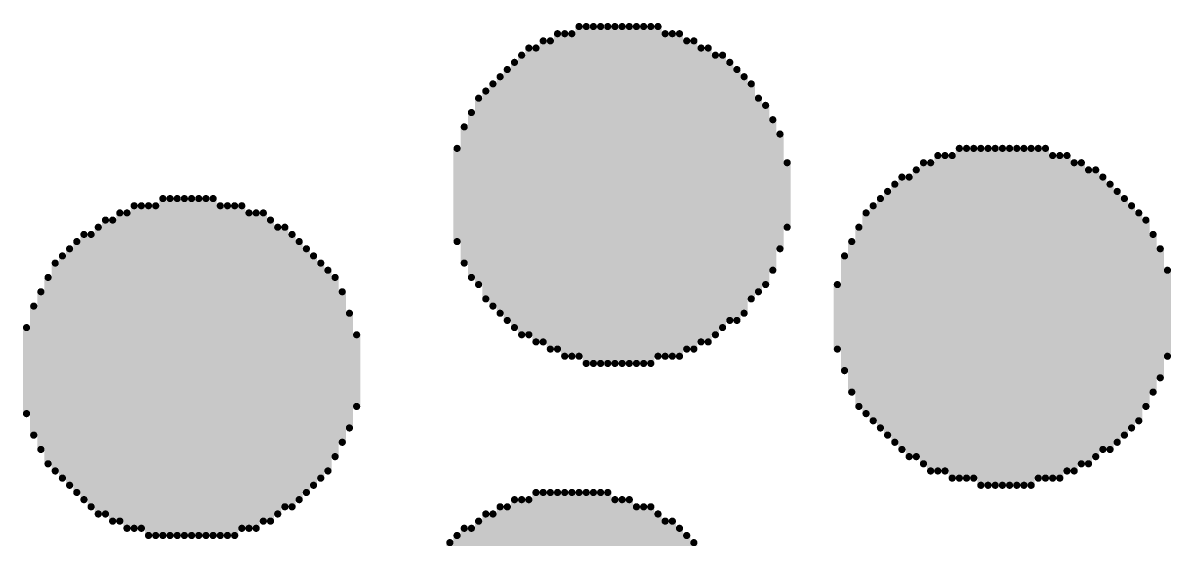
# Model space of a CAD drawing. Header units: inches. Extents: x -0.01 to 1.53, y 0 to 1.97.
# Drawn here: x 0.87949 to 0.91949, y 0.31319 to 0.33119 of the extents above; entities that cross this region are included whole.
import ezdxf

# ---------------------------------------------------------------- set-up
doc = ezdxf.new("R2010")
doc.units = ezdxf.units.IN
doc.header["$MEASUREMENT"] = 0
doc.layers.add('Top Overlay', color=2, linetype='Continuous')

# ---------------------------------------------------------------- blocks, each defined once
blk = doc.blocks.new('________634')
at = {"layer": 'Top Overlay'}
for points in [[(0.140561, 0.222384, 0.00025, 0.00025, 0), (0.143561, 0.222384, 0.00025, 0.00025, 0)], [(0.139311, 0.221884, 0.00025, 0.00025, 0), (0.144811, 0.221884, 0.00025, 0.00025, 0)], [(0.139811, 0.222134, 0.00025, 0.00025, 0), (0.144311, 0.222134, 0.00025, 0.00025, 0)], [(0.138811, 0.221634, 0.00025, 0.00025, 0), (0.145311, 0.221634, 0.00025, 0.00025, 0)], [(0.138311, 0.221134, 0.00025, 0.00025, 0), (0.146061, 0.221134, 0.00025, 0.00025, 0)], [(0.138561, 0.221384, 0.00025, 0.00025, 0), (0.145811, 0.221384, 0.00025, 0.00025, 0)], [(0.138061, 0.220884, 0.00025, 0.00025, 0), (0.146311, 0.220884, 0.00025, 0.00025, 0)], [(0.137561, 0.220384, 0.00025, 0.00025, 0), (0.146811, 0.220384, 0.00025, 0.00025, 0)], [(0.137811, 0.220634, 0.00025, 0.00025, 0), (0.146561, 0.220634, 0.00025, 0.00025, 0)], [(0.137061, 0.219884, 0.00025, 0.00025, 0), (0.147061, 0.219884, 0.00025, 0.00025, 0)], [(0.137311, 0.220134, 0.00025, 0.00025, 0), (0.146811, 0.220134, 0.00025, 0.00025, 0)], [(0.137061, 0.219634, 0.00025, 0.00025, 0), (0.147311, 0.219634, 0.00025, 0.00025, 0)], [(0.136811, 0.219384, 0.00025, 0.00025, 0), (0.147311, 0.219384, 0.00025, 0.00025, 0)], [(0.136811, 0.219134, 0.00025, 0.00025, 0), (0.147561, 0.219134, 0.00025, 0.00025, 0)], [(0.136561, 0.218884, 0.00025, 0.00025, 0), (0.147561, 0.218884, 0.00025, 0.00025, 0)], [(0.136561, 0.218634, 0.00025, 0.00025, 0), (0.147811, 0.218634, 0.00025, 0.00025, 0)], [(0.136561, 0.218384, 0.00025, 0.00025, 0), (0.147811, 0.218384, 0.00025, 0.00025, 0)], [(0.136311, 0.218134, 0.00025, 0.00025, 0), (0.147811, 0.218134, 0.00025, 0.00025, 0)], [(0.136311, 0.217884, 0.00025, 0.00025, 0), (0.147811, 0.217884, 0.00025, 0.00025, 0)], [(0.136311, 0.217634, 0.00025, 0.00025, 0), (0.148061, 0.217634, 0.00025, 0.00025, 0)], [(0.136311, 0.217384, 0.00025, 0.00025, 0), (0.148061, 0.217384, 0.00025, 0.00025, 0)], [(0.136311, 0.217134, 0.00025, 0.00025, 0), (0.148061, 0.217134, 0.00025, 0.00025, 0)], [(0.136311, 0.216884, 0.00025, 0.00025, 0), (0.148061, 0.216884, 0.00025, 0.00025, 0)], [(0.136311, 0.216634, 0.00025, 0.00025, 0), (0.148061, 0.216634, 0.00025, 0.00025, 0)], [(0.136311, 0.216384, 0.00025, 0.00025, 0), (0.148061, 0.216384, 0.00025, 0.00025, 0)], [(0.136311, 0.216134, 0.00025, 0.00025, 0), (0.148061, 0.216134, 0.00025, 0.00025, 0)], [(0.136311, 0.215884, 0.00025, 0.00025, 0), (0.148061, 0.215884, 0.00025, 0.00025, 0)], [(0.136311, 0.215634, 0.00025, 0.00025, 0), (0.147811, 0.215634, 0.00025, 0.00025, 0)], [(0.136311, 0.215384, 0.00025, 0.00025, 0), (0.147811, 0.215384, 0.00025, 0.00025, 0)], [(0.136311, 0.215134, 0.00025, 0.00025, 0), (0.147811, 0.215134, 0.00025, 0.00025, 0)], [(0.136561, 0.214884, 0.00025, 0.00025, 0), (0.147811, 0.214884, 0.00025, 0.00025, 0)], [(0.136561, 0.214634, 0.00025, 0.00025, 0), (0.147561, 0.214634, 0.00025, 0.00025, 0)], [(0.136561, 0.214384, 0.00025, 0.00025, 0), (0.147561, 0.214384, 0.00025, 0.00025, 0)], [(0.136811, 0.214134, 0.00025, 0.00025, 0), (0.147561, 0.214134, 0.00025, 0.00025, 0)], [(0.136811, 0.213884, 0.00025, 0.00025, 0), (0.147311, 0.213884, 0.00025, 0.00025, 0)], [(0.137061, 0.213634, 0.00025, 0.00025, 0), (0.147061, 0.213634, 0.00025, 0.00025, 0)], [(0.137311, 0.213384, 0.00025, 0.00025, 0), (0.147061, 0.213384, 0.00025, 0.00025, 0)], [(0.137311, 0.213134, 0.00025, 0.00025, 0), (0.146811, 0.213134, 0.00025, 0.00025, 0)], [(0.137561, 0.212884, 0.00025, 0.00025, 0), (0.146561, 0.212884, 0.00025, 0.00025, 0)], [(0.137811, 0.212634, 0.00025, 0.00025, 0), (0.146311, 0.212634, 0.00025, 0.00025, 0)], [(0.138061, 0.212384, 0.00025, 0.00025, 0), (0.146061, 0.212384, 0.00025, 0.00025, 0)], [(0.138311, 0.212134, 0.00025, 0.00025, 0), (0.145811, 0.212134, 0.00025, 0.00025, 0)], [(0.138561, 0.211884, 0.00025, 0.00025, 0), (0.145561, 0.211884, 0.00025, 0.00025, 0)], [(0.139061, 0.211634, 0.00025, 0.00025, 0), (0.145311, 0.211634, 0.00025, 0.00025, 0)], [(0.139561, 0.211384, 0.00025, 0.00025, 0), (0.144811, 0.211384, 0.00025, 0.00025, 0)], [(0.140061, 0.211134, 0.00025, 0.00025, 0), (0.144061, 0.211134, 0.00025, 0.00025, 0)], [(0.140811, 0.210884, 0.00025, 0.00025, 0), (0.143311, 0.210884, 0.00025, 0.00025, 0)], [(0.127811, 0.207634, 0.00025, 0.00025, 0), (0.136061, 0.207634, 0.00025, 0.00025, 0)], [(0.127311, 0.207134, 0.00025, 0.00025, 0), (0.136561, 0.207134, 0.00025, 0.00025, 0)], [(0.127561, 0.207384, 0.00025, 0.00025, 0), (0.136311, 0.207384, 0.00025, 0.00025, 0)], [(0.145811, 0.207134, 0.00025, 0.00025, 0), (0.150561, 0.207134, 0.00025, 0.00025, 0)], [(0.146561, 0.207384, 0.00025, 0.00025, 0), (0.149811, 0.207384, 0.00025, 0.00025, 0)], [(0.127311, 0.206884, 0.00025, 0.00025, 0), (0.136561, 0.206884, 0.00025, 0.00025, 0)], [(0.145311, 0.206884, 0.00025, 0.00025, 0), (0.151061, 0.206884, 0.00025, 0.00025, 0)], [(0.126811, 0.206384, 0.00025, 0.00025, 0), (0.137061, 0.206384, 0.00025, 0.00025, 0)], [(0.127061, 0.206634, 0.00025, 0.00025, 0), (0.136811, 0.206634, 0.00025, 0.00025, 0)], [(0.144561, 0.206384, 0.00025, 0.00025, 0), (0.151811, 0.206384, 0.00025, 0.00025, 0)], [(0.145061, 0.206634, 0.00025, 0.00025, 0), (0.151561, 0.206634, 0.00025, 0.00025, 0)], [(0.126561, 0.205884, 0.00025, 0.00025, 0), (0.137311, 0.205884, 0.00025, 0.00025, 0)], [(0.126811, 0.206134, 0.00025, 0.00025, 0), (0.137061, 0.206134, 0.00025, 0.00025, 0)], [(0.144061, 0.205884, 0.00025, 0.00025, 0), (0.152311, 0.205884, 0.00025, 0.00025, 0)], [(0.144311, 0.206134, 0.00025, 0.00025, 0), (0.152061, 0.206134, 0.00025, 0.00025, 0)], [(0.126561, 0.205634, 0.00025, 0.00025, 0), (0.137311, 0.205634, 0.00025, 0.00025, 0)], [(0.143811, 0.205634, 0.00025, 0.00025, 0), (0.152561, 0.205634, 0.00025, 0.00025, 0)], [(0.126311, 0.205384, 0.00025, 0.00025, 0), (0.137561, 0.205384, 0.00025, 0.00025, 0)], [(0.126311, 0.205134, 0.00025, 0.00025, 0), (0.137561, 0.205134, 0.00025, 0.00025, 0)], [(0.143311, 0.205134, 0.00025, 0.00025, 0), (0.153061, 0.205134, 0.00025, 0.00025, 0)], [(0.143561, 0.205384, 0.00025, 0.00025, 0), (0.152811, 0.205384, 0.00025, 0.00025, 0)], [(0.126311, 0.204884, 0.00025, 0.00025, 0), (0.137561, 0.204884, 0.00025, 0.00025, 0)], [(0.143311, 0.204884, 0.00025, 0.00025, 0), (0.153311, 0.204884, 0.00025, 0.00025, 0)], [(0.126061, 0.204634, 0.00025, 0.00025, 0), (0.137811, 0.204634, 0.00025, 0.00025, 0)], [(0.126061, 0.204384, 0.00025, 0.00025, 0), (0.137811, 0.204384, 0.00025, 0.00025, 0)], [(0.143061, 0.204634, 0.00025, 0.00025, 0), (0.153311, 0.204634, 0.00025, 0.00025, 0)], [(0.143061, 0.204384, 0.00025, 0.00025, 0), (0.153561, 0.204384, 0.00025, 0.00025, 0)], [(0.126061, 0.204134, 0.00025, 0.00025, 0), (0.137811, 0.204134, 0.00025, 0.00025, 0)], [(0.126061, 0.203884, 0.00025, 0.00025, 0), (0.137811, 0.203884, 0.00025, 0.00025, 0)], [(0.142811, 0.204134, 0.00025, 0.00025, 0), (0.153561, 0.204134, 0.00025, 0.00025, 0)], [(0.142811, 0.203884, 0.00025, 0.00025, 0), (0.153811, 0.203884, 0.00025, 0.00025, 0)], [(0.126061, 0.203634, 0.00025, 0.00025, 0), (0.137811, 0.203634, 0.00025, 0.00025, 0)], [(0.142561, 0.203634, 0.00025, 0.00025, 0), (0.153811, 0.203634, 0.00025, 0.00025, 0)], [(0.126061, 0.203384, 0.00025, 0.00025, 0), (0.137811, 0.203384, 0.00025, 0.00025, 0)], [(0.126061, 0.203134, 0.00025, 0.00025, 0), (0.137811, 0.203134, 0.00025, 0.00025, 0)], [(0.142561, 0.203384, 0.00025, 0.00025, 0), (0.153811, 0.203384, 0.00025, 0.00025, 0)], [(0.142561, 0.203134, 0.00025, 0.00025, 0), (0.154061, 0.203134, 0.00025, 0.00025, 0)], [(0.126061, 0.202884, 0.00025, 0.00025, 0), (0.137811, 0.202884, 0.00025, 0.00025, 0)], [(0.142311, 0.202884, 0.00025, 0.00025, 0), (0.154061, 0.202884, 0.00025, 0.00025, 0)], [(0.126061, 0.202634, 0.00025, 0.00025, 0), (0.137811, 0.202634, 0.00025, 0.00025, 0)], [(0.126061, 0.202384, 0.00025, 0.00025, 0), (0.137811, 0.202384, 0.00025, 0.00025, 0)], [(0.142311, 0.202634, 0.00025, 0.00025, 0), (0.154061, 0.202634, 0.00025, 0.00025, 0)], [(0.142311, 0.202384, 0.00025, 0.00025, 0), (0.154061, 0.202384, 0.00025, 0.00025, 0)], [(0.126061, 0.202134, 0.00025, 0.00025, 0), (0.137811, 0.202134, 0.00025, 0.00025, 0)], [(0.126311, 0.201884, 0.00025, 0.00025, 0), (0.137561, 0.201884, 0.00025, 0.00025, 0)], [(0.142311, 0.202134, 0.00025, 0.00025, 0), (0.154061, 0.202134, 0.00025, 0.00025, 0)], [(0.142311, 0.201884, 0.00025, 0.00025, 0), (0.154061, 0.201884, 0.00025, 0.00025, 0)], [(0.126311, 0.201634, 0.00025, 0.00025, 0), (0.137561, 0.201634, 0.00025, 0.00025, 0)], [(0.142311, 0.201634, 0.00025, 0.00025, 0), (0.154061, 0.201634, 0.00025, 0.00025, 0)], [(0.126311, 0.201384, 0.00025, 0.00025, 0), (0.137561, 0.201384, 0.00025, 0.00025, 0)], [(0.126311, 0.201134, 0.00025, 0.00025, 0), (0.137311, 0.201134, 0.00025, 0.00025, 0)], [(0.142311, 0.201384, 0.00025, 0.00025, 0), (0.154061, 0.201384, 0.00025, 0.00025, 0)], [(0.142311, 0.201134, 0.00025, 0.00025, 0), (0.154061, 0.201134, 0.00025, 0.00025, 0)], [(0.126561, 0.200884, 0.00025, 0.00025, 0), (0.137311, 0.200884, 0.00025, 0.00025, 0)], [(0.142311, 0.200884, 0.00025, 0.00025, 0), (0.154061, 0.200884, 0.00025, 0.00025, 0)], [(0.126561, 0.200634, 0.00025, 0.00025, 0), (0.137311, 0.200634, 0.00025, 0.00025, 0)], [(0.126811, 0.200384, 0.00025, 0.00025, 0), (0.137061, 0.200384, 0.00025, 0.00025, 0)], [(0.142311, 0.200634, 0.00025, 0.00025, 0), (0.154061, 0.200634, 0.00025, 0.00025, 0)], [(0.142561, 0.200384, 0.00025, 0.00025, 0), (0.154061, 0.200384, 0.00025, 0.00025, 0)], [(0.127061, 0.200134, 0.00025, 0.00025, 0), (0.136811, 0.200134, 0.00025, 0.00025, 0)], [(0.127061, 0.199884, 0.00025, 0.00025, 0), (0.136811, 0.199884, 0.00025, 0.00025, 0)], [(0.142561, 0.200134, 0.00025, 0.00025, 0), (0.153811, 0.200134, 0.00025, 0.00025, 0)], [(0.142561, 0.199884, 0.00025, 0.00025, 0), (0.153811, 0.199884, 0.00025, 0.00025, 0)], [(0.127311, 0.199634, 0.00025, 0.00025, 0), (0.136561, 0.199634, 0.00025, 0.00025, 0)], [(0.142561, 0.199634, 0.00025, 0.00025, 0), (0.153811, 0.199634, 0.00025, 0.00025, 0)], [(0.127561, 0.199384, 0.00025, 0.00025, 0), (0.136311, 0.199384, 0.00025, 0.00025, 0)], [(0.127811, 0.199134, 0.00025, 0.00025, 0), (0.136061, 0.199134, 0.00025, 0.00025, 0)], [(0.142811, 0.199384, 0.00025, 0.00025, 0), (0.153561, 0.199384, 0.00025, 0.00025, 0)], [(0.142811, 0.199134, 0.00025, 0.00025, 0), (0.153561, 0.199134, 0.00025, 0.00025, 0)], [(0.143061, 0.198884, 0.00025, 0.00025, 0), (0.153311, 0.198884, 0.00025, 0.00025, 0)], [(0.143061, 0.198634, 0.00025, 0.00025, 0), (0.153311, 0.198634, 0.00025, 0.00025, 0)], [(0.143311, 0.198384, 0.00025, 0.00025, 0), (0.153061, 0.198384, 0.00025, 0.00025, 0)], [(0.143561, 0.198134, 0.00025, 0.00025, 0), (0.153061, 0.198134, 0.00025, 0.00025, 0)], [(0.143811, 0.197884, 0.00025, 0.00025, 0), (0.152811, 0.197884, 0.00025, 0.00025, 0)], [(0.143811, 0.197634, 0.00025, 0.00025, 0), (0.152561, 0.197634, 0.00025, 0.00025, 0)], [(0.144061, 0.197384, 0.00025, 0.00025, 0), (0.152311, 0.197384, 0.00025, 0.00025, 0)], [(0.144561, 0.197134, 0.00025, 0.00025, 0), (0.152061, 0.197134, 0.00025, 0.00025, 0)], [(0.144811, 0.196884, 0.00025, 0.00025, 0), (0.151561, 0.196884, 0.00025, 0.00025, 0)], [(0.145061, 0.196634, 0.00025, 0.00025, 0), (0.151311, 0.196634, 0.00025, 0.00025, 0)], [(0.145561, 0.196384, 0.00025, 0.00025, 0), (0.150811, 0.196384, 0.00025, 0.00025, 0)], [(0.146311, 0.196134, 0.00025, 0.00025, 0), (0.150311, 0.196134, 0.00025, 0.00025, 0)], [(0.147061, 0.195884, 0.00025, 0.00025, 0), (0.149311, 0.195884, 0.00025, 0.00025, 0)], [(0.142061, 0.193884, 0.00025, 0.00025, 0), (0.146061, 0.193884, 0.00025, 0.00025, 0)], [(0.142811, 0.194134, 0.00025, 0.00025, 0), (0.145061, 0.194134, 0.00025, 0.00025, 0)], [(0.141311, 0.193634, 0.00025, 0.00025, 0), (0.146561, 0.193634, 0.00025, 0.00025, 0)], [(0.140561, 0.193134, 0.00025, 0.00025, 0), (0.147561, 0.193134, 0.00025, 0.00025, 0)], [(0.140811, 0.193384, 0.00025, 0.00025, 0), (0.147061, 0.193384, 0.00025, 0.00025, 0)], [(0.140311, 0.192884, 0.00025, 0.00025, 0), (0.147811, 0.192884, 0.00025, 0.00025, 0)], [(0.139811, 0.192384, 0.00025, 0.00025, 0), (0.148311, 0.192384, 0.00025, 0.00025, 0)], [(0.140061, 0.192634, 0.00025, 0.00025, 0), (0.148061, 0.192634, 0.00025, 0.00025, 0)], [(0.139311, 0.191884, 0.00025, 0.00025, 0), (0.148811, 0.191884, 0.00025, 0.00025, 0)], [(0.139561, 0.192134, 0.00025, 0.00025, 0), (0.148561, 0.192134, 0.00025, 0.00025, 0)], [(0.139061, 0.191634, 0.00025, 0.00025, 0), (0.148811, 0.191634, 0.00025, 0.00025, 0)], [(0.138811, 0.191134, 0.00025, 0.00025, 0), (0.149311, 0.191134, 0.00025, 0.00025, 0)], [(0.139061, 0.191384, 0.00025, 0.00025, 0), (0.149061, 0.191384, 0.00025, 0.00025, 0)], [(0.138561, 0.190884, 0.00025, 0.00025, 0), (0.149311, 0.190884, 0.00025, 0.00025, 0)], [(0.138561, 0.190634, 0.00025, 0.00025, 0), (0.149561, 0.190634, 0.00025, 0.00025, 0)], [(0.138561, 0.190384, 0.00025, 0.00025, 0), (0.149561, 0.190384, 0.00025, 0.00025, 0)], [(0.138311, 0.190134, 0.00025, 0.00025, 0), (0.149561, 0.190134, 0.00025, 0.00025, 0)], [(0.138311, 0.189884, 0.00025, 0.00025, 0), (0.149811, 0.189884, 0.00025, 0.00025, 0)], [(0.138311, 0.189634, 0.00025, 0.00025, 0), (0.149811, 0.189634, 0.00025, 0.00025, 0)], [(0.138061, 0.189134, 0.00025, 0.00025, 0), (0.149811, 0.189134, 0.00025, 0.00025, 0)], [(0.138311, 0.189384, 0.00025, 0.00025, 0), (0.149811, 0.189384, 0.00025, 0.00025, 0)], [(0.138061, 0.188884, 0.00025, 0.00025, 0), (0.149811, 0.188884, 0.00025, 0.00025, 0)], [(0.138061, 0.188634, 0.00025, 0.00025, 0), (0.149811, 0.188634, 0.00025, 0.00025, 0)], [(0.138061, 0.188384, 0.00025, 0.00025, 0), (0.149811, 0.188384, 0.00025, 0.00025, 0)], [(0.138061, 0.188134, 0.00025, 0.00025, 0), (0.149811, 0.188134, 0.00025, 0.00025, 0)], [(0.138061, 0.187884, 0.00025, 0.00025, 0), (0.149811, 0.187884, 0.00025, 0.00025, 0)], [(0.138061, 0.187634, 0.00025, 0.00025, 0), (0.149811, 0.187634, 0.00025, 0.00025, 0)], [(0.138061, 0.187384, 0.00025, 0.00025, 0), (0.149811, 0.187384, 0.00025, 0.00025, 0)], [(0.138311, 0.187134, 0.00025, 0.00025, 0), (0.149811, 0.187134, 0.00025, 0.00025, 0)], [(0.138311, 0.186884, 0.00025, 0.00025, 0), (0.149811, 0.186884, 0.00025, 0.00025, 0)], [(0.138311, 0.186634, 0.00025, 0.00025, 0), (0.149561, 0.186634, 0.00025, 0.00025, 0)], [(0.138311, 0.186384, 0.00025, 0.00025, 0), (0.149561, 0.186384, 0.00025, 0.00025, 0)], [(0.138561, 0.186134, 0.00025, 0.00025, 0), (0.149561, 0.186134, 0.00025, 0.00025, 0)], [(0.138561, 0.185884, 0.00025, 0.00025, 0), (0.149311, 0.185884, 0.00025, 0.00025, 0)], [(0.138811, 0.185634, 0.00025, 0.00025, 0), (0.149311, 0.185634, 0.00025, 0.00025, 0)], [(0.138811, 0.185384, 0.00025, 0.00025, 0), (0.149061, 0.185384, 0.00025, 0.00025, 0)], [(0.139061, 0.185134, 0.00025, 0.00025, 0), (0.149061, 0.185134, 0.00025, 0.00025, 0)], [(0.139311, 0.184884, 0.00025, 0.00025, 0), (0.148811, 0.184884, 0.00025, 0.00025, 0)], [(0.139311, 0.184634, 0.00025, 0.00025, 0), (0.148561, 0.184634, 0.00025, 0.00025, 0)], [(0.139561, 0.184384, 0.00025, 0.00025, 0), (0.148311, 0.184384, 0.00025, 0.00025, 0)], [(0.139811, 0.184134, 0.00025, 0.00025, 0), (0.148061, 0.184134, 0.00025, 0.00025, 0)], [(0.140061, 0.183884, 0.00025, 0.00025, 0), (0.147811, 0.183884, 0.00025, 0.00025, 0)], [(0.140311, 0.183634, 0.00025, 0.00025, 0), (0.147561, 0.183634, 0.00025, 0.00025, 0)], [(0.140811, 0.183384, 0.00025, 0.00025, 0), (0.147311, 0.183384, 0.00025, 0.00025, 0)], [(0.141311, 0.183134, 0.00025, 0.00025, 0), (0.146811, 0.183134, 0.00025, 0.00025, 0)], [(0.141811, 0.182884, 0.00025, 0.00025, 0), (0.146311, 0.182884, 0.00025, 0.00025, 0)], [(0.142561, 0.182634, 0.00025, 0.00025, 0), (0.145561, 0.182634, 0.00025, 0.00025, 0)]]:
    blk.add_lwpolyline(points, format="xyseb", dxfattribs=at)
for points in [[(0.140498, 0.222384, 0.000125, 0.000125, 1), (0.140624, 0.222384, 0.000125, 0.000125, 1)], [(0.143499, 0.222384, 0.000125, 0.000125, 1), (0.143623, 0.222384, 0.000125, 0.000125, 1)], [(0.139248, 0.221884, 0.000125, 0.000125, 1), (0.139374, 0.221884, 0.000125, 0.000125, 1)], [(0.139748, 0.222134, 0.000125, 0.000125, 1), (0.139874, 0.222134, 0.000125, 0.000125, 1)], [(0.144249, 0.222134, 0.000125, 0.000125, 1), (0.144373, 0.222134, 0.000125, 0.000125, 1)], [(0.144749, 0.221884, 0.000125, 0.000125, 1), (0.144873, 0.221884, 0.000125, 0.000125, 1)], [(0.138748, 0.221634, 0.000125, 0.000125, 1), (0.138874, 0.221634, 0.000125, 0.000125, 1)], [(0.145249, 0.221634, 0.000125, 0.000125, 1), (0.145373, 0.221634, 0.000125, 0.000125, 1)], [(0.138248, 0.221134, 0.000125, 0.000125, 1), (0.138374, 0.221134, 0.000125, 0.000125, 1)], [(0.138498, 0.221384, 0.000125, 0.000125, 1), (0.138624, 0.221384, 0.000125, 0.000125, 1)], [(0.145749, 0.221384, 0.000125, 0.000125, 1), (0.145873, 0.221384, 0.000125, 0.000125, 1)], [(0.145999, 0.221134, 0.000125, 0.000125, 1), (0.146123, 0.221134, 0.000125, 0.000125, 1)], [(0.137998, 0.220884, 0.000125, 0.000125, 1), (0.138124, 0.220884, 0.000125, 0.000125, 1)], [(0.146249, 0.220884, 0.000125, 0.000125, 1), (0.146373, 0.220884, 0.000125, 0.000125, 1)], [(0.137498, 0.220384, 0.000125, 0.000125, 1), (0.137624, 0.220384, 0.000125, 0.000125, 1)], [(0.137748, 0.220634, 0.000125, 0.000125, 1), (0.137874, 0.220634, 0.000125, 0.000125, 1)], [(0.146499, 0.220634, 0.000125, 0.000125, 1), (0.146623, 0.220634, 0.000125, 0.000125, 1)], [(0.146749, 0.220384, 0.000125, 0.000125, 1), (0.146873, 0.220384, 0.000125, 0.000125, 1)], [(0.136998, 0.219884, 0.000125, 0.000125, 1), (0.137124, 0.219884, 0.000125, 0.000125, 1)], [(0.137248, 0.220134, 0.000125, 0.000125, 1), (0.137374, 0.220134, 0.000125, 0.000125, 1)], [(0.146749, 0.220134, 0.000125, 0.000125, 1), (0.146873, 0.220134, 0.000125, 0.000125, 1)], [(0.146999, 0.219884, 0.000125, 0.000125, 1), (0.147123, 0.219884, 0.000125, 0.000125, 1)], [(0.136998, 0.219634, 0.000125, 0.000125, 1), (0.137124, 0.219634, 0.000125, 0.000125, 1)], [(0.147249, 0.219634, 0.000125, 0.000125, 1), (0.147373, 0.219634, 0.000125, 0.000125, 1)], [(0.136748, 0.219384, 0.000125, 0.000125, 1), (0.136874, 0.219384, 0.000125, 0.000125, 1)], [(0.136748, 0.219134, 0.000125, 0.000125, 1), (0.136874, 0.219134, 0.000125, 0.000125, 1)], [(0.147249, 0.219384, 0.000125, 0.000125, 1), (0.147373, 0.219384, 0.000125, 0.000125, 1)], [(0.147499, 0.219134, 0.000125, 0.000125, 1), (0.147623, 0.219134, 0.000125, 0.000125, 1)], [(0.136498, 0.218884, 0.000125, 0.000125, 1), (0.136624, 0.218884, 0.000125, 0.000125, 1)], [(0.147499, 0.218884, 0.000125, 0.000125, 1), (0.147623, 0.218884, 0.000125, 0.000125, 1)], [(0.136498, 0.218634, 0.000125, 0.000125, 1), (0.136624, 0.218634, 0.000125, 0.000125, 1)], [(0.136498, 0.218384, 0.000125, 0.000125, 1), (0.136624, 0.218384, 0.000125, 0.000125, 1)], [(0.147749, 0.218634, 0.000125, 0.000125, 1), (0.147873, 0.218634, 0.000125, 0.000125, 1)], [(0.147749, 0.218384, 0.000125, 0.000125, 1), (0.147873, 0.218384, 0.000125, 0.000125, 1)], [(0.136248, 0.218134, 0.000125, 0.000125, 1), (0.136374, 0.218134, 0.000125, 0.000125, 1)], [(0.136248, 0.217884, 0.000125, 0.000125, 1), (0.136374, 0.217884, 0.000125, 0.000125, 1)], [(0.147749, 0.218134, 0.000125, 0.000125, 1), (0.147873, 0.218134, 0.000125, 0.000125, 1)], [(0.147749, 0.217884, 0.000125, 0.000125, 1), (0.147873, 0.217884, 0.000125, 0.000125, 1)], [(0.136248, 0.217634, 0.000125, 0.000125, 1), (0.136374, 0.217634, 0.000125, 0.000125, 1)], [(0.147999, 0.217634, 0.000125, 0.000125, 1), (0.148123, 0.217634, 0.000125, 0.000125, 1)], [(0.136248, 0.217384, 0.000125, 0.000125, 1), (0.136374, 0.217384, 0.000125, 0.000125, 1)], [(0.136248, 0.217134, 0.000125, 0.000125, 1), (0.136374, 0.217134, 0.000125, 0.000125, 1)], [(0.147999, 0.217384, 0.000125, 0.000125, 1), (0.148123, 0.217384, 0.000125, 0.000125, 1)], [(0.147999, 0.217134, 0.000125, 0.000125, 1), (0.148123, 0.217134, 0.000125, 0.000125, 1)], [(0.136248, 0.216884, 0.000125, 0.000125, 1), (0.136374, 0.216884, 0.000125, 0.000125, 1)], [(0.147999, 0.216884, 0.000125, 0.000125, 1), (0.148123, 0.216884, 0.000125, 0.000125, 1)], [(0.136248, 0.216634, 0.000125, 0.000125, 1), (0.136374, 0.216634, 0.000125, 0.000125, 1)], [(0.136248, 0.216384, 0.000125, 0.000125, 1), (0.136374, 0.216384, 0.000125, 0.000125, 1)], [(0.147999, 0.216634, 0.000125, 0.000125, 1), (0.148123, 0.216634, 0.000125, 0.000125, 1)], [(0.147999, 0.216384, 0.000125, 0.000125, 1), (0.148123, 0.216384, 0.000125, 0.000125, 1)], [(0.136248, 0.216134, 0.000125, 0.000125, 1), (0.136374, 0.216134, 0.000125, 0.000125, 1)], [(0.136248, 0.215884, 0.000125, 0.000125, 1), (0.136374, 0.215884, 0.000125, 0.000125, 1)], [(0.147999, 0.216134, 0.000125, 0.000125, 1), (0.148123, 0.216134, 0.000125, 0.000125, 1)], [(0.147999, 0.215884, 0.000125, 0.000125, 1), (0.148123, 0.215884, 0.000125, 0.000125, 1)], [(0.136248, 0.215634, 0.000125, 0.000125, 1), (0.136374, 0.215634, 0.000125, 0.000125, 1)], [(0.147749, 0.215634, 0.000125, 0.000125, 1), (0.147873, 0.215634, 0.000125, 0.000125, 1)], [(0.136248, 0.215384, 0.000125, 0.000125, 1), (0.136374, 0.215384, 0.000125, 0.000125, 1)], [(0.136248, 0.215134, 0.000125, 0.000125, 1), (0.136374, 0.215134, 0.000125, 0.000125, 1)], [(0.147749, 0.215384, 0.000125, 0.000125, 1), (0.147873, 0.215384, 0.000125, 0.000125, 1)], [(0.147749, 0.215134, 0.000125, 0.000125, 1), (0.147873, 0.215134, 0.000125, 0.000125, 1)], [(0.136498, 0.214884, 0.000125, 0.000125, 1), (0.136624, 0.214884, 0.000125, 0.000125, 1)], [(0.147749, 0.214884, 0.000125, 0.000125, 1), (0.147873, 0.214884, 0.000125, 0.000125, 1)], [(0.136498, 0.214634, 0.000125, 0.000125, 1), (0.136624, 0.214634, 0.000125, 0.000125, 1)], [(0.136498, 0.214384, 0.000125, 0.000125, 1), (0.136624, 0.214384, 0.000125, 0.000125, 1)], [(0.147499, 0.214634, 0.000125, 0.000125, 1), (0.147623, 0.214634, 0.000125, 0.000125, 1)], [(0.147499, 0.214384, 0.000125, 0.000125, 1), (0.147623, 0.214384, 0.000125, 0.000125, 1)], [(0.136748, 0.214134, 0.000125, 0.000125, 1), (0.136874, 0.214134, 0.000125, 0.000125, 1)], [(0.136748, 0.213884, 0.000125, 0.000125, 1), (0.136874, 0.213884, 0.000125, 0.000125, 1)], [(0.147249, 0.213884, 0.000125, 0.000125, 1), (0.147373, 0.213884, 0.000125, 0.000125, 1)], [(0.147499, 0.214134, 0.000125, 0.000125, 1), (0.147623, 0.214134, 0.000125, 0.000125, 1)], [(0.136998, 0.213634, 0.000125, 0.000125, 1), (0.137124, 0.213634, 0.000125, 0.000125, 1)], [(0.146999, 0.213634, 0.000125, 0.000125, 1), (0.147123, 0.213634, 0.000125, 0.000125, 1)], [(0.137248, 0.213384, 0.000125, 0.000125, 1), (0.137374, 0.213384, 0.000125, 0.000125, 1)], [(0.137248, 0.213134, 0.000125, 0.000125, 1), (0.137374, 0.213134, 0.000125, 0.000125, 1)], [(0.146749, 0.213134, 0.000125, 0.000125, 1), (0.146873, 0.213134, 0.000125, 0.000125, 1)], [(0.146999, 0.213384, 0.000125, 0.000125, 1), (0.147123, 0.213384, 0.000125, 0.000125, 1)], [(0.137498, 0.212884, 0.000125, 0.000125, 1), (0.137624, 0.212884, 0.000125, 0.000125, 1)], [(0.146499, 0.212884, 0.000125, 0.000125, 1), (0.146623, 0.212884, 0.000125, 0.000125, 1)], [(0.137748, 0.212634, 0.000125, 0.000125, 1), (0.137874, 0.212634, 0.000125, 0.000125, 1)], [(0.137998, 0.212384, 0.000125, 0.000125, 1), (0.138124, 0.212384, 0.000125, 0.000125, 1)], [(0.145999, 0.212384, 0.000125, 0.000125, 1), (0.146123, 0.212384, 0.000125, 0.000125, 1)], [(0.146249, 0.212634, 0.000125, 0.000125, 1), (0.146373, 0.212634, 0.000125, 0.000125, 1)], [(0.138248, 0.212134, 0.000125, 0.000125, 1), (0.138374, 0.212134, 0.000125, 0.000125, 1)], [(0.138498, 0.211884, 0.000125, 0.000125, 1), (0.138624, 0.211884, 0.000125, 0.000125, 1)], [(0.145499, 0.211884, 0.000125, 0.000125, 1), (0.145623, 0.211884, 0.000125, 0.000125, 1)], [(0.145749, 0.212134, 0.000125, 0.000125, 1), (0.145873, 0.212134, 0.000125, 0.000125, 1)], [(0.138998, 0.211634, 0.000125, 0.000125, 1), (0.139124, 0.211634, 0.000125, 0.000125, 1)], [(0.145249, 0.211634, 0.000125, 0.000125, 1), (0.145373, 0.211634, 0.000125, 0.000125, 1)], [(0.139498, 0.211384, 0.000125, 0.000125, 1), (0.139624, 0.211384, 0.000125, 0.000125, 1)], [(0.139998, 0.211134, 0.000125, 0.000125, 1), (0.140124, 0.211134, 0.000125, 0.000125, 1)], [(0.143999, 0.211134, 0.000125, 0.000125, 1), (0.144123, 0.211134, 0.000125, 0.000125, 1)], [(0.144749, 0.211384, 0.000125, 0.000125, 1), (0.144873, 0.211384, 0.000125, 0.000125, 1)], [(0.140748, 0.210884, 0.000125, 0.000125, 1), (0.140874, 0.210884, 0.000125, 0.000125, 1)], [(0.143249, 0.210884, 0.000125, 0.000125, 1), (0.143373, 0.210884, 0.000125, 0.000125, 1)], [(0.135998, 0.207634, 0.000125, 0.000125, 1), (0.136124, 0.207634, 0.000125, 0.000125, 1)], [(0.136248, 0.207384, 0.000125, 0.000125, 1), (0.136374, 0.207384, 0.000125, 0.000125, 1)], [(0.136498, 0.207134, 0.000125, 0.000125, 1), (0.136624, 0.207134, 0.000125, 0.000125, 1)], [(0.145749, 0.207134, 0.000125, 0.000125, 1), (0.145873, 0.207134, 0.000125, 0.000125, 1)], [(0.146499, 0.207384, 0.000125, 0.000125, 1), (0.146623, 0.207384, 0.000125, 0.000125, 1)], [(0.149749, 0.207384, 0.000125, 0.000125, 1), (0.149873, 0.207384, 0.000125, 0.000125, 1)], [(0.150499, 0.207134, 0.000125, 0.000125, 1), (0.150623, 0.207134, 0.000125, 0.000125, 1)], [(0.136498, 0.206884, 0.000125, 0.000125, 1), (0.136624, 0.206884, 0.000125, 0.000125, 1)], [(0.145249, 0.206884, 0.000125, 0.000125, 1), (0.145373, 0.206884, 0.000125, 0.000125, 1)], [(0.150999, 0.206884, 0.000125, 0.000125, 1), (0.151123, 0.206884, 0.000125, 0.000125, 1)], [(0.136748, 0.206634, 0.000125, 0.000125, 1), (0.136874, 0.206634, 0.000125, 0.000125, 1)], [(0.136998, 0.206384, 0.000125, 0.000125, 1), (0.137124, 0.206384, 0.000125, 0.000125, 1)], [(0.144499, 0.206384, 0.000125, 0.000125, 1), (0.144623, 0.206384, 0.000125, 0.000125, 1)], [(0.144999, 0.206634, 0.000125, 0.000125, 1), (0.145123, 0.206634, 0.000125, 0.000125, 1)], [(0.151499, 0.206634, 0.000125, 0.000125, 1), (0.151623, 0.206634, 0.000125, 0.000125, 1)], [(0.151749, 0.206384, 0.000125, 0.000125, 1), (0.151873, 0.206384, 0.000125, 0.000125, 1)], [(0.136998, 0.206134, 0.000125, 0.000125, 1), (0.137124, 0.206134, 0.000125, 0.000125, 1)], [(0.137248, 0.205884, 0.000125, 0.000125, 1), (0.137374, 0.205884, 0.000125, 0.000125, 1)], [(0.143999, 0.205884, 0.000125, 0.000125, 1), (0.144123, 0.205884, 0.000125, 0.000125, 1)], [(0.144249, 0.206134, 0.000125, 0.000125, 1), (0.144373, 0.206134, 0.000125, 0.000125, 1)], [(0.151999, 0.206134, 0.000125, 0.000125, 1), (0.152123, 0.206134, 0.000125, 0.000125, 1)], [(0.152249, 0.205884, 0.000125, 0.000125, 1), (0.152373, 0.205884, 0.000125, 0.000125, 1)], [(0.137248, 0.205634, 0.000125, 0.000125, 1), (0.137374, 0.205634, 0.000125, 0.000125, 1)], [(0.143749, 0.205634, 0.000125, 0.000125, 1), (0.143873, 0.205634, 0.000125, 0.000125, 1)], [(0.152499, 0.205634, 0.000125, 0.000125, 1), (0.152623, 0.205634, 0.000125, 0.000125, 1)], [(0.137498, 0.205384, 0.000125, 0.000125, 1), (0.137624, 0.205384, 0.000125, 0.000125, 1)], [(0.137498, 0.205134, 0.000125, 0.000125, 1), (0.137624, 0.205134, 0.000125, 0.000125, 1)], [(0.143249, 0.205134, 0.000125, 0.000125, 1), (0.143373, 0.205134, 0.000125, 0.000125, 1)], [(0.143499, 0.205384, 0.000125, 0.000125, 1), (0.143623, 0.205384, 0.000125, 0.000125, 1)], [(0.152749, 0.205384, 0.000125, 0.000125, 1), (0.152873, 0.205384, 0.000125, 0.000125, 1)], [(0.152999, 0.205134, 0.000125, 0.000125, 1), (0.153123, 0.205134, 0.000125, 0.000125, 1)], [(0.137498, 0.204884, 0.000125, 0.000125, 1), (0.137624, 0.204884, 0.000125, 0.000125, 1)], [(0.143249, 0.204884, 0.000125, 0.000125, 1), (0.143373, 0.204884, 0.000125, 0.000125, 1)], [(0.153249, 0.204884, 0.000125, 0.000125, 1), (0.153373, 0.204884, 0.000125, 0.000125, 1)], [(0.137748, 0.204634, 0.000125, 0.000125, 1), (0.137874, 0.204634, 0.000125, 0.000125, 1)], [(0.137748, 0.204384, 0.000125, 0.000125, 1), (0.137874, 0.204384, 0.000125, 0.000125, 1)], [(0.142999, 0.204634, 0.000125, 0.000125, 1), (0.143123, 0.204634, 0.000125, 0.000125, 1)], [(0.142999, 0.204384, 0.000125, 0.000125, 1), (0.143123, 0.204384, 0.000125, 0.000125, 1)], [(0.153249, 0.204634, 0.000125, 0.000125, 1), (0.153373, 0.204634, 0.000125, 0.000125, 1)], [(0.153499, 0.204384, 0.000125, 0.000125, 1), (0.153623, 0.204384, 0.000125, 0.000125, 1)], [(0.137748, 0.204134, 0.000125, 0.000125, 1), (0.137874, 0.204134, 0.000125, 0.000125, 1)], [(0.137748, 0.203884, 0.000125, 0.000125, 1), (0.137874, 0.203884, 0.000125, 0.000125, 1)], [(0.142749, 0.204134, 0.000125, 0.000125, 1), (0.142873, 0.204134, 0.000125, 0.000125, 1)], [(0.142749, 0.203884, 0.000125, 0.000125, 1), (0.142873, 0.203884, 0.000125, 0.000125, 1)], [(0.153499, 0.204134, 0.000125, 0.000125, 1), (0.153623, 0.204134, 0.000125, 0.000125, 1)], [(0.153749, 0.203884, 0.000125, 0.000125, 1), (0.153873, 0.203884, 0.000125, 0.000125, 1)], [(0.137748, 0.203634, 0.000125, 0.000125, 1), (0.137874, 0.203634, 0.000125, 0.000125, 1)], [(0.142499, 0.203634, 0.000125, 0.000125, 1), (0.142623, 0.203634, 0.000125, 0.000125, 1)], [(0.153749, 0.203634, 0.000125, 0.000125, 1), (0.153873, 0.203634, 0.000125, 0.000125, 1)], [(0.137748, 0.203384, 0.000125, 0.000125, 1), (0.137874, 0.203384, 0.000125, 0.000125, 1)], [(0.137748, 0.203134, 0.000125, 0.000125, 1), (0.137874, 0.203134, 0.000125, 0.000125, 1)], [(0.142499, 0.203384, 0.000125, 0.000125, 1), (0.142623, 0.203384, 0.000125, 0.000125, 1)], [(0.142499, 0.203134, 0.000125, 0.000125, 1), (0.142623, 0.203134, 0.000125, 0.000125, 1)], [(0.153749, 0.203384, 0.000125, 0.000125, 1), (0.153873, 0.203384, 0.000125, 0.000125, 1)], [(0.153999, 0.203134, 0.000125, 0.000125, 1), (0.154123, 0.203134, 0.000125, 0.000125, 1)], [(0.137748, 0.202884, 0.000125, 0.000125, 1), (0.137874, 0.202884, 0.000125, 0.000125, 1)], [(0.142248, 0.202884, 0.000125, 0.000125, 1), (0.142373, 0.202884, 0.000125, 0.000125, 1)], [(0.153999, 0.202884, 0.000125, 0.000125, 1), (0.154123, 0.202884, 0.000125, 0.000125, 1)], [(0.137748, 0.202634, 0.000125, 0.000125, 1), (0.137874, 0.202634, 0.000125, 0.000125, 1)], [(0.137748, 0.202384, 0.000125, 0.000125, 1), (0.137874, 0.202384, 0.000125, 0.000125, 1)], [(0.142248, 0.202634, 0.000125, 0.000125, 1), (0.142373, 0.202634, 0.000125, 0.000125, 1)], [(0.142248, 0.202384, 0.000125, 0.000125, 1), (0.142373, 0.202384, 0.000125, 0.000125, 1)], [(0.153999, 0.202634, 0.000125, 0.000125, 1), (0.154123, 0.202634, 0.000125, 0.000125, 1)], [(0.153999, 0.202384, 0.000125, 0.000125, 1), (0.154123, 0.202384, 0.000125, 0.000125, 1)], [(0.137498, 0.201884, 0.000125, 0.000125, 1), (0.137624, 0.201884, 0.000125, 0.000125, 1)], [(0.137748, 0.202134, 0.000125, 0.000125, 1), (0.137874, 0.202134, 0.000125, 0.000125, 1)], [(0.142248, 0.202134, 0.000125, 0.000125, 1), (0.142373, 0.202134, 0.000125, 0.000125, 1)], [(0.142248, 0.201884, 0.000125, 0.000125, 1), (0.142373, 0.201884, 0.000125, 0.000125, 1)], [(0.153999, 0.202134, 0.000125, 0.000125, 1), (0.154123, 0.202134, 0.000125, 0.000125, 1)], [(0.153999, 0.201884, 0.000125, 0.000125, 1), (0.154123, 0.201884, 0.000125, 0.000125, 1)], [(0.137498, 0.201634, 0.000125, 0.000125, 1), (0.137624, 0.201634, 0.000125, 0.000125, 1)], [(0.142248, 0.201634, 0.000125, 0.000125, 1), (0.142373, 0.201634, 0.000125, 0.000125, 1)], [(0.153999, 0.201634, 0.000125, 0.000125, 1), (0.154123, 0.201634, 0.000125, 0.000125, 1)], [(0.137248, 0.201134, 0.000125, 0.000125, 1), (0.137374, 0.201134, 0.000125, 0.000125, 1)], [(0.137498, 0.201384, 0.000125, 0.000125, 1), (0.137624, 0.201384, 0.000125, 0.000125, 1)], [(0.142248, 0.201384, 0.000125, 0.000125, 1), (0.142373, 0.201384, 0.000125, 0.000125, 1)], [(0.142248, 0.201134, 0.000125, 0.000125, 1), (0.142373, 0.201134, 0.000125, 0.000125, 1)], [(0.153999, 0.201384, 0.000125, 0.000125, 1), (0.154123, 0.201384, 0.000125, 0.000125, 1)], [(0.153999, 0.201134, 0.000125, 0.000125, 1), (0.154123, 0.201134, 0.000125, 0.000125, 1)], [(0.137248, 0.200884, 0.000125, 0.000125, 1), (0.137374, 0.200884, 0.000125, 0.000125, 1)], [(0.142248, 0.200884, 0.000125, 0.000125, 1), (0.142373, 0.200884, 0.000125, 0.000125, 1)], [(0.153999, 0.200884, 0.000125, 0.000125, 1), (0.154123, 0.200884, 0.000125, 0.000125, 1)], [(0.136998, 0.200384, 0.000125, 0.000125, 1), (0.137124, 0.200384, 0.000125, 0.000125, 1)], [(0.137248, 0.200634, 0.000125, 0.000125, 1), (0.137374, 0.200634, 0.000125, 0.000125, 1)], [(0.142248, 0.200634, 0.000125, 0.000125, 1), (0.142373, 0.200634, 0.000125, 0.000125, 1)], [(0.142499, 0.200384, 0.000125, 0.000125, 1), (0.142623, 0.200384, 0.000125, 0.000125, 1)], [(0.153999, 0.200634, 0.000125, 0.000125, 1), (0.154123, 0.200634, 0.000125, 0.000125, 1)], [(0.153999, 0.200384, 0.000125, 0.000125, 1), (0.154123, 0.200384, 0.000125, 0.000125, 1)], [(0.136748, 0.200134, 0.000125, 0.000125, 1), (0.136874, 0.200134, 0.000125, 0.000125, 1)], [(0.136748, 0.199884, 0.000125, 0.000125, 1), (0.136874, 0.199884, 0.000125, 0.000125, 1)], [(0.142499, 0.200134, 0.000125, 0.000125, 1), (0.142623, 0.200134, 0.000125, 0.000125, 1)], [(0.142499, 0.199884, 0.000125, 0.000125, 1), (0.142623, 0.199884, 0.000125, 0.000125, 1)], [(0.153749, 0.200134, 0.000125, 0.000125, 1), (0.153873, 0.200134, 0.000125, 0.000125, 1)], [(0.153749, 0.199884, 0.000125, 0.000125, 1), (0.153873, 0.199884, 0.000125, 0.000125, 1)], [(0.136498, 0.199634, 0.000125, 0.000125, 1), (0.136624, 0.199634, 0.000125, 0.000125, 1)], [(0.142499, 0.199634, 0.000125, 0.000125, 1), (0.142623, 0.199634, 0.000125, 0.000125, 1)], [(0.153749, 0.199634, 0.000125, 0.000125, 1), (0.153873, 0.199634, 0.000125, 0.000125, 1)], [(0.135998, 0.199134, 0.000125, 0.000125, 1), (0.136124, 0.199134, 0.000125, 0.000125, 1)], [(0.136248, 0.199384, 0.000125, 0.000125, 1), (0.136374, 0.199384, 0.000125, 0.000125, 1)], [(0.142749, 0.199384, 0.000125, 0.000125, 1), (0.142873, 0.199384, 0.000125, 0.000125, 1)], [(0.142749, 0.199134, 0.000125, 0.000125, 1), (0.142873, 0.199134, 0.000125, 0.000125, 1)], [(0.153499, 0.199384, 0.000125, 0.000125, 1), (0.153623, 0.199384, 0.000125, 0.000125, 1)], [(0.153499, 0.199134, 0.000125, 0.000125, 1), (0.153623, 0.199134, 0.000125, 0.000125, 1)], [(0.142999, 0.198884, 0.000125, 0.000125, 1), (0.143123, 0.198884, 0.000125, 0.000125, 1)], [(0.153249, 0.198884, 0.000125, 0.000125, 1), (0.153373, 0.198884, 0.000125, 0.000125, 1)], [(0.142999, 0.198634, 0.000125, 0.000125, 1), (0.143123, 0.198634, 0.000125, 0.000125, 1)], [(0.143249, 0.198384, 0.000125, 0.000125, 1), (0.143373, 0.198384, 0.000125, 0.000125, 1)], [(0.152999, 0.198384, 0.000125, 0.000125, 1), (0.153123, 0.198384, 0.000125, 0.000125, 1)], [(0.153249, 0.198634, 0.000125, 0.000125, 1), (0.153373, 0.198634, 0.000125, 0.000125, 1)], [(0.143499, 0.198134, 0.000125, 0.000125, 1), (0.143623, 0.198134, 0.000125, 0.000125, 1)], [(0.143749, 0.197884, 0.000125, 0.000125, 1), (0.143873, 0.197884, 0.000125, 0.000125, 1)], [(0.152749, 0.197884, 0.000125, 0.000125, 1), (0.152873, 0.197884, 0.000125, 0.000125, 1)], [(0.152999, 0.198134, 0.000125, 0.000125, 1), (0.153123, 0.198134, 0.000125, 0.000125, 1)], [(0.143749, 0.197634, 0.000125, 0.000125, 1), (0.143873, 0.197634, 0.000125, 0.000125, 1)], [(0.152499, 0.197634, 0.000125, 0.000125, 1), (0.152623, 0.197634, 0.000125, 0.000125, 1)], [(0.143999, 0.197384, 0.000125, 0.000125, 1), (0.144123, 0.197384, 0.000125, 0.000125, 1)], [(0.144499, 0.197134, 0.000125, 0.000125, 1), (0.144623, 0.197134, 0.000125, 0.000125, 1)], [(0.151999, 0.197134, 0.000125, 0.000125, 1), (0.152123, 0.197134, 0.000125, 0.000125, 1)], [(0.152249, 0.197384, 0.000125, 0.000125, 1), (0.152373, 0.197384, 0.000125, 0.000125, 1)], [(0.144749, 0.196884, 0.000125, 0.000125, 1), (0.144873, 0.196884, 0.000125, 0.000125, 1)], [(0.151499, 0.196884, 0.000125, 0.000125, 1), (0.151623, 0.196884, 0.000125, 0.000125, 1)], [(0.144999, 0.196634, 0.000125, 0.000125, 1), (0.145123, 0.196634, 0.000125, 0.000125, 1)], [(0.145499, 0.196384, 0.000125, 0.000125, 1), (0.145623, 0.196384, 0.000125, 0.000125, 1)], [(0.150749, 0.196384, 0.000125, 0.000125, 1), (0.150873, 0.196384, 0.000125, 0.000125, 1)], [(0.151249, 0.196634, 0.000125, 0.000125, 1), (0.151373, 0.196634, 0.000125, 0.000125, 1)], [(0.146249, 0.196134, 0.000125, 0.000125, 1), (0.146373, 0.196134, 0.000125, 0.000125, 1)], [(0.146999, 0.195884, 0.000125, 0.000125, 1), (0.147123, 0.195884, 0.000125, 0.000125, 1)], [(0.149249, 0.195884, 0.000125, 0.000125, 1), (0.149373, 0.195884, 0.000125, 0.000125, 1)], [(0.150249, 0.196134, 0.000125, 0.000125, 1), (0.150373, 0.196134, 0.000125, 0.000125, 1)], [(0.141998, 0.193884, 0.000125, 0.000125, 1), (0.142124, 0.193884, 0.000125, 0.000125, 1)], [(0.142749, 0.194134, 0.000125, 0.000125, 1), (0.142873, 0.194134, 0.000125, 0.000125, 1)], [(0.144999, 0.194134, 0.000125, 0.000125, 1), (0.145123, 0.194134, 0.000125, 0.000125, 1)], [(0.145999, 0.193884, 0.000125, 0.000125, 1), (0.146123, 0.193884, 0.000125, 0.000125, 1)], [(0.141248, 0.193634, 0.000125, 0.000125, 1), (0.141374, 0.193634, 0.000125, 0.000125, 1)], [(0.146499, 0.193634, 0.000125, 0.000125, 1), (0.146623, 0.193634, 0.000125, 0.000125, 1)], [(0.140498, 0.193134, 0.000125, 0.000125, 1), (0.140624, 0.193134, 0.000125, 0.000125, 1)], [(0.140748, 0.193384, 0.000125, 0.000125, 1), (0.140874, 0.193384, 0.000125, 0.000125, 1)], [(0.146999, 0.193384, 0.000125, 0.000125, 1), (0.147123, 0.193384, 0.000125, 0.000125, 1)], [(0.147499, 0.193134, 0.000125, 0.000125, 1), (0.147623, 0.193134, 0.000125, 0.000125, 1)], [(0.140248, 0.192884, 0.000125, 0.000125, 1), (0.140374, 0.192884, 0.000125, 0.000125, 1)], [(0.147749, 0.192884, 0.000125, 0.000125, 1), (0.147873, 0.192884, 0.000125, 0.000125, 1)], [(0.139748, 0.192384, 0.000125, 0.000125, 1), (0.139874, 0.192384, 0.000125, 0.000125, 1)], [(0.139998, 0.192634, 0.000125, 0.000125, 1), (0.140124, 0.192634, 0.000125, 0.000125, 1)], [(0.147999, 0.192634, 0.000125, 0.000125, 1), (0.148123, 0.192634, 0.000125, 0.000125, 1)], [(0.148249, 0.192384, 0.000125, 0.000125, 1), (0.148373, 0.192384, 0.000125, 0.000125, 1)], [(0.139248, 0.191884, 0.000125, 0.000125, 1), (0.139374, 0.191884, 0.000125, 0.000125, 1)], [(0.139498, 0.192134, 0.000125, 0.000125, 1), (0.139624, 0.192134, 0.000125, 0.000125, 1)], [(0.148499, 0.192134, 0.000125, 0.000125, 1), (0.148623, 0.192134, 0.000125, 0.000125, 1)], [(0.148749, 0.191884, 0.000125, 0.000125, 1), (0.148873, 0.191884, 0.000125, 0.000125, 1)], [(0.138998, 0.191634, 0.000125, 0.000125, 1), (0.139124, 0.191634, 0.000125, 0.000125, 1)], [(0.148749, 0.191634, 0.000125, 0.000125, 1), (0.148873, 0.191634, 0.000125, 0.000125, 1)], [(0.138748, 0.191134, 0.000125, 0.000125, 1), (0.138874, 0.191134, 0.000125, 0.000125, 1)], [(0.138998, 0.191384, 0.000125, 0.000125, 1), (0.139124, 0.191384, 0.000125, 0.000125, 1)], [(0.148999, 0.191384, 0.000125, 0.000125, 1), (0.149123, 0.191384, 0.000125, 0.000125, 1)], [(0.149249, 0.191134, 0.000125, 0.000125, 1), (0.149373, 0.191134, 0.000125, 0.000125, 1)], [(0.138498, 0.190884, 0.000125, 0.000125, 1), (0.138624, 0.190884, 0.000125, 0.000125, 1)], [(0.149249, 0.190884, 0.000125, 0.000125, 1), (0.149373, 0.190884, 0.000125, 0.000125, 1)], [(0.138498, 0.190634, 0.000125, 0.000125, 1), (0.138624, 0.190634, 0.000125, 0.000125, 1)], [(0.138498, 0.190384, 0.000125, 0.000125, 1), (0.138624, 0.190384, 0.000125, 0.000125, 1)], [(0.149499, 0.190634, 0.000125, 0.000125, 1), (0.149623, 0.190634, 0.000125, 0.000125, 1)], [(0.149499, 0.190384, 0.000125, 0.000125, 1), (0.149623, 0.190384, 0.000125, 0.000125, 1)], [(0.138248, 0.190134, 0.000125, 0.000125, 1), (0.138374, 0.190134, 0.000125, 0.000125, 1)], [(0.138248, 0.189884, 0.000125, 0.000125, 1), (0.138374, 0.189884, 0.000125, 0.000125, 1)], [(0.149499, 0.190134, 0.000125, 0.000125, 1), (0.149623, 0.190134, 0.000125, 0.000125, 1)], [(0.149749, 0.189884, 0.000125, 0.000125, 1), (0.149873, 0.189884, 0.000125, 0.000125, 1)], [(0.138248, 0.189634, 0.000125, 0.000125, 1), (0.138374, 0.189634, 0.000125, 0.000125, 1)], [(0.149749, 0.189634, 0.000125, 0.000125, 1), (0.149873, 0.189634, 0.000125, 0.000125, 1)], [(0.137998, 0.189134, 0.000125, 0.000125, 1), (0.138124, 0.189134, 0.000125, 0.000125, 1)], [(0.138248, 0.189384, 0.000125, 0.000125, 1), (0.138374, 0.189384, 0.000125, 0.000125, 1)], [(0.149749, 0.189384, 0.000125, 0.000125, 1), (0.149873, 0.189384, 0.000125, 0.000125, 1)], [(0.149749, 0.189134, 0.000125, 0.000125, 1), (0.149873, 0.189134, 0.000125, 0.000125, 1)], [(0.137998, 0.188884, 0.000125, 0.000125, 1), (0.138124, 0.188884, 0.000125, 0.000125, 1)], [(0.149749, 0.188884, 0.000125, 0.000125, 1), (0.149873, 0.188884, 0.000125, 0.000125, 1)], [(0.137998, 0.188634, 0.000125, 0.000125, 1), (0.138124, 0.188634, 0.000125, 0.000125, 1)], [(0.137998, 0.188384, 0.000125, 0.000125, 1), (0.138124, 0.188384, 0.000125, 0.000125, 1)], [(0.149749, 0.188634, 0.000125, 0.000125, 1), (0.149873, 0.188634, 0.000125, 0.000125, 1)], [(0.149749, 0.188384, 0.000125, 0.000125, 1), (0.149873, 0.188384, 0.000125, 0.000125, 1)], [(0.137998, 0.188134, 0.000125, 0.000125, 1), (0.138124, 0.188134, 0.000125, 0.000125, 1)], [(0.137998, 0.187884, 0.000125, 0.000125, 1), (0.138124, 0.187884, 0.000125, 0.000125, 1)], [(0.149749, 0.188134, 0.000125, 0.000125, 1), (0.149873, 0.188134, 0.000125, 0.000125, 1)], [(0.149749, 0.187884, 0.000125, 0.000125, 1), (0.149873, 0.187884, 0.000125, 0.000125, 1)], [(0.137998, 0.187634, 0.000125, 0.000125, 1), (0.138124, 0.187634, 0.000125, 0.000125, 1)], [(0.149749, 0.187634, 0.000125, 0.000125, 1), (0.149873, 0.187634, 0.000125, 0.000125, 1)], [(0.137998, 0.187384, 0.000125, 0.000125, 1), (0.138124, 0.187384, 0.000125, 0.000125, 1)], [(0.138248, 0.187134, 0.000125, 0.000125, 1), (0.138374, 0.187134, 0.000125, 0.000125, 1)], [(0.149749, 0.187384, 0.000125, 0.000125, 1), (0.149873, 0.187384, 0.000125, 0.000125, 1)], [(0.149749, 0.187134, 0.000125, 0.000125, 1), (0.149873, 0.187134, 0.000125, 0.000125, 1)], [(0.138248, 0.186884, 0.000125, 0.000125, 1), (0.138374, 0.186884, 0.000125, 0.000125, 1)], [(0.149749, 0.186884, 0.000125, 0.000125, 1), (0.149873, 0.186884, 0.000125, 0.000125, 1)], [(0.138248, 0.186634, 0.000125, 0.000125, 1), (0.138374, 0.186634, 0.000125, 0.000125, 1)], [(0.138248, 0.186384, 0.000125, 0.000125, 1), (0.138374, 0.186384, 0.000125, 0.000125, 1)], [(0.149499, 0.186634, 0.000125, 0.000125, 1), (0.149623, 0.186634, 0.000125, 0.000125, 1)], [(0.149499, 0.186384, 0.000125, 0.000125, 1), (0.149623, 0.186384, 0.000125, 0.000125, 1)], [(0.138498, 0.186134, 0.000125, 0.000125, 1), (0.138624, 0.186134, 0.000125, 0.000125, 1)], [(0.138498, 0.185884, 0.000125, 0.000125, 1), (0.138624, 0.185884, 0.000125, 0.000125, 1)], [(0.149249, 0.185884, 0.000125, 0.000125, 1), (0.149373, 0.185884, 0.000125, 0.000125, 1)], [(0.149499, 0.186134, 0.000125, 0.000125, 1), (0.149623, 0.186134, 0.000125, 0.000125, 1)], [(0.138748, 0.185634, 0.000125, 0.000125, 1), (0.138874, 0.185634, 0.000125, 0.000125, 1)], [(0.149249, 0.185634, 0.000125, 0.000125, 1), (0.149373, 0.185634, 0.000125, 0.000125, 1)], [(0.138748, 0.185384, 0.000125, 0.000125, 1), (0.138874, 0.185384, 0.000125, 0.000125, 1)], [(0.138998, 0.185134, 0.000125, 0.000125, 1), (0.139124, 0.185134, 0.000125, 0.000125, 1)], [(0.148999, 0.185384, 0.000125, 0.000125, 1), (0.149123, 0.185384, 0.000125, 0.000125, 1)], [(0.148999, 0.185134, 0.000125, 0.000125, 1), (0.149123, 0.185134, 0.000125, 0.000125, 1)], [(0.139248, 0.184884, 0.000125, 0.000125, 1), (0.139374, 0.184884, 0.000125, 0.000125, 1)], [(0.148749, 0.184884, 0.000125, 0.000125, 1), (0.148873, 0.184884, 0.000125, 0.000125, 1)], [(0.139248, 0.184634, 0.000125, 0.000125, 1), (0.139374, 0.184634, 0.000125, 0.000125, 1)], [(0.139498, 0.184384, 0.000125, 0.000125, 1), (0.139624, 0.184384, 0.000125, 0.000125, 1)], [(0.148249, 0.184384, 0.000125, 0.000125, 1), (0.148373, 0.184384, 0.000125, 0.000125, 1)], [(0.148499, 0.184634, 0.000125, 0.000125, 1), (0.148623, 0.184634, 0.000125, 0.000125, 1)], [(0.139748, 0.184134, 0.000125, 0.000125, 1), (0.139874, 0.184134, 0.000125, 0.000125, 1)], [(0.139998, 0.183884, 0.000125, 0.000125, 1), (0.140124, 0.183884, 0.000125, 0.000125, 1)], [(0.147749, 0.183884, 0.000125, 0.000125, 1), (0.147873, 0.183884, 0.000125, 0.000125, 1)], [(0.147999, 0.184134, 0.000125, 0.000125, 1), (0.148123, 0.184134, 0.000125, 0.000125, 1)], [(0.140248, 0.183634, 0.000125, 0.000125, 1), (0.140374, 0.183634, 0.000125, 0.000125, 1)], [(0.147499, 0.183634, 0.000125, 0.000125, 1), (0.147623, 0.183634, 0.000125, 0.000125, 1)], [(0.140748, 0.183384, 0.000125, 0.000125, 1), (0.140874, 0.183384, 0.000125, 0.000125, 1)], [(0.141248, 0.183134, 0.000125, 0.000125, 1), (0.141374, 0.183134, 0.000125, 0.000125, 1)], [(0.146749, 0.183134, 0.000125, 0.000125, 1), (0.146873, 0.183134, 0.000125, 0.000125, 1)], [(0.147249, 0.183384, 0.000125, 0.000125, 1), (0.147373, 0.183384, 0.000125, 0.000125, 1)], [(0.141748, 0.182884, 0.000125, 0.000125, 1), (0.141874, 0.182884, 0.000125, 0.000125, 1)], [(0.146249, 0.182884, 0.000125, 0.000125, 1), (0.146373, 0.182884, 0.000125, 0.000125, 1)], [(0.142499, 0.182634, 0.000125, 0.000125, 1), (0.142623, 0.182634, 0.000125, 0.000125, 1)], [(0.145499, 0.182634, 0.000125, 0.000125, 1), (0.145623, 0.182634, 0.000125, 0.000125, 1)]]:
    blk.add_lwpolyline(points, format="xyseb", close=True, dxfattribs=at)

msp = doc.modelspace()

# ---------------------------------------------------------------- block references
at = {"rotation": 90}
msp.add_blockref('________634', (1.102, 0.177), dxfattribs=at)

doc.saveas('drawing.dxf')
